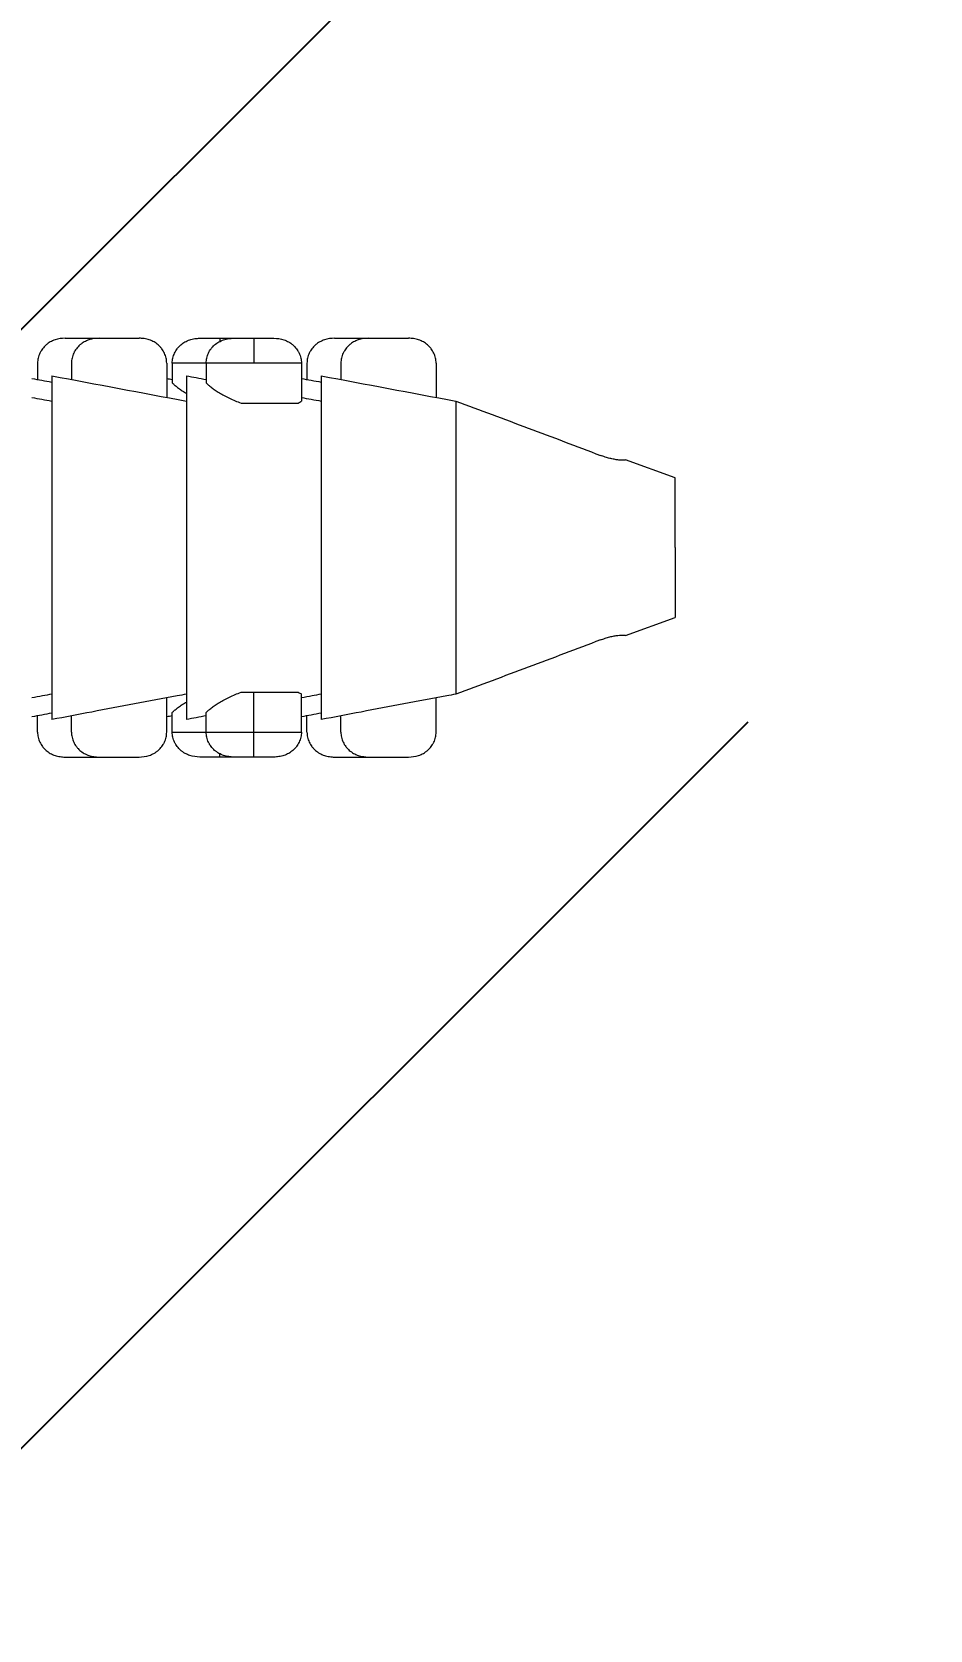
# Model space of a CAD drawing. Header units: millimetres. Extents: x 2433 to 4809, y -10272 to -6912.
# Drawn here: x 4424 to 4442, y -9543.12 to -9511.06 of the extents above; entities that cross this region are included whole.
import ezdxf

# ---------------------------------------------------------------- set-up
doc = ezdxf.new("R2010")
doc.units = ezdxf.units.MM
doc.layers.add('DIM', color=3, linetype='Continuous', lineweight=13)
doc.layers.add('hatch', color=2, linetype='Continuous')
doc.styles.add('ARIAL', font='arial.ttf')
doc.dimstyles.get("Standard").update_dxf_attribs({"dimtxt": 15, "dimasz": 15, "dimexe": 0.18, "dimexo": 0.0625, "dimgap": 4, "dimtad": 0, "dimtih": 1, "dimtoh": 1, "dimdec": 1, "dimdsep": 46, "dimtxsty": 'ARIAL', "dimcen": 0, "dimclrd": 3, "dimclre": 3, "dimclrt": 3, "dimadec": 0, "dimazin": 0, "dimtfac": 1, "dimtdec": 1, "dimtofl": 0, "dimtmove": 0, "dimatfit": 3, "dimfxl": 1, "dimtolj": 1, "dimtzin": 0, "dimarcsym": 0})

# ---------------------------------------------------------------- blocks, each defined once
blk = doc.blocks.new('*D52')
at = {"layer": 'Defpoints', "color": 0, "transparency": 16777216}
for p in [(4571.19, -9105.467), (4571.19, -9105.467), (4388.361, -9574.132)]:
    blk.add_point(p, dxfattribs=at)
at = {"layer": 'DIM', "color": 3, "lineweight": -2, "transparency": 16777216}
for p, q in [((4571.252, -9105.467), (4571.37, -9105.467)), ((4571.19, -9123.467), (4571.19, -9325.61)), ((4571.19, -9556.132), (4571.19, -9353.99)), ((4388.424, -9574.132), (4571.37, -9574.132))]:
    blk.add_line(p, q, dxfattribs=at)
at = {"layer": 'DIM', "color": 3, "transparency": 16777216}
for points in [[(4568.19, -9123.467), (4574.19, -9123.467), (4571.19, -9105.467)], [(4568.19, -9556.132), (4574.19, -9556.132), (4571.19, -9574.132)]]:
    blk.add_solid(points, dxfattribs=at)
at = {"layer": 'DIM', "color": 3, "transparency": 16777216, "insert": (4571.19, -9339.8), "char_height": 18, "attachment_point": 5, "style": 'ARIAL'}
blk.add_mtext('\\A1;468.7', dxfattribs=at)

msp = doc.modelspace()

# ---------------------------------------------------------------- hatches: boundary and pattern name
at = {"layer": 'hatch'}
h = msp.add_hatch(dxfattribs=at)
h.set_pattern_fill('ANSI31', color=256, scale=5)
h.set_pattern_definition([(45, (-10748.396, -4416.275), (-11.22532, 11.22532), [])])
h.paths.add_polyline_path([(4388.361, -9950.155), (4438.361, -9950.155), (4438.361, -7879.589), (4388.361, -7879.589)])

# ---------------------------------------------------------------- linework, layer by layer
at = {"linetype": 'Continuous', "lineweight": 18, "extrusion": (-1, -2.22045e-16, 0)}
for p, q in [((4424.668, -9517.203), (4425.348, -9517.203)), ((4425.348, -9517.203), (4426.148, -9517.203)), ((4427.368, -9517.203), (4427.768, -9517.203)), ((4427.768, -9517.203), (4428.054, -9517.203)), ((4428.048, -9517.203), (4428.448, -9517.203)), ((4428.448, -9517.203), (4428.848, -9517.203)), ((4430.068, -9517.203), (4430.748, -9517.203)), ((4430.748, -9517.203), (4431.548, -9517.203)), ((4424.114, -9517.703), (4424.114, -9518.029)), ((4424.794, -9517.703), (4424.794, -9518.029)), ((4426.702, -9517.703), (4426.702, -9518.389)), ((4426.814, -9517.703), (4426.814, -9518.096)), ((4427.494, -9517.703), (4427.494, -9518.096)), ((4429.402, -9517.703), (4429.402, -9518.464)), ((4429.514, -9517.703), (4429.514, -9518.029)), ((4430.194, -9517.703), (4430.194, -9518.029)), ((4432.102, -9517.703), (4432.102, -9518.389)), ((4424.398, -9517.955), (4424.398, -9521.403)), ((4427.098, -9517.955), (4427.098, -9521.403)), ((4429.798, -9517.955), (4429.798, -9521.403)), ((4428.196, -9518.503), (4429.34, -9518.503)), ((4432.498, -9518.463), (4432.498, -9521.403)), ((4435.898, -9519.642), (4435.898, -9519.639)), ((4436.898, -9520.003), (4435.898, -9519.639)), ((4436.898, -9521.403), (4436.898, -9520.003)), ((4424.398, -9521.403), (4424.398, -9524.851)), ((4427.098, -9521.403), (4427.098, -9524.851)), ((4429.798, -9521.403), (4429.798, -9524.851)), ((4432.498, -9521.403), (4432.498, -9524.342)), ((4436.898, -9521.403), (4436.898, -9522.803)), ((4435.898, -9523.166), (4436.898, -9522.803)), ((4435.898, -9523.164), (4435.898, -9523.166)), ((4426.702, -9525.103), (4426.702, -9524.417)), ((4428.196, -9524.303), (4428.448, -9524.303)), ((4428.448, -9524.303), (4429.34, -9524.303)), ((4429.402, -9525.103), (4429.402, -9524.341)), ((4432.102, -9525.103), (4432.102, -9524.417)), ((4424.114, -9525.103), (4424.114, -9524.776)), ((4424.794, -9525.103), (4424.794, -9524.776)), ((4426.814, -9525.103), (4426.814, -9524.709)), ((4427.494, -9525.103), (4427.494, -9524.709)), ((4429.514, -9525.103), (4429.514, -9524.776)), ((4430.194, -9525.103), (4430.194, -9524.776)), ((4424.668, -9525.603), (4425.348, -9525.603)), ((4425.348, -9525.603), (4426.148, -9525.603)), ((4427.768, -9525.603), (4427.368, -9525.603)), ((4428.048, -9525.603), (4427.768, -9525.603)), ((4428.448, -9525.603), (4428.048, -9525.603)), ((4428.848, -9525.603), (4428.448, -9525.603)), ((4430.068, -9525.603), (4430.748, -9525.603)), ((4430.748, -9525.603), (4431.548, -9525.603))]:
    msp.add_line(p, q, dxfattribs=at)
at = {"linetype": 'Continuous', "lineweight": 13, "extrusion": (-1, -2.22045e-16, 0)}
for p, q in [((4427.768, -9517.203), (4427.768, -9517.266)), ((4428.448, -9517.203), (4428.448, -9517.703)), ((4427.49, -9517.703), (4426.814, -9517.703)), ((4428.448, -9517.703), (4427.494, -9517.703)), ((4429.402, -9517.703), (4428.448, -9517.703)), ((4428.448, -9525.103), (4428.448, -9524.303)), ((4426.814, -9525.103), (4427.489, -9525.103)), ((4427.494, -9525.103), (4428.448, -9525.103)), ((4428.448, -9525.603), (4428.448, -9525.103)), ((4428.448, -9525.103), (4429.402, -9525.103)), ((4427.768, -9525.603), (4427.768, -9525.539))]:
    msp.add_line(p, q, dxfattribs=at)
at = {"linetype": 'Continuous', "lineweight": 18}
for points, knots in [([(4424.668, -9517.203), (4424.599, -9517.203), (4424.53, -9517.212), (4424.448, -9517.24), (4424.432, -9517.246), (4424.4, -9517.26), (4424.369, -9517.275), (4424.34, -9517.294), (4424.318, -9517.309), (4424.311, -9517.314), (4424.298, -9517.325), (4424.291, -9517.33), (4424.258, -9517.359), (4424.234, -9517.384), (4424.203, -9517.425), (4424.193, -9517.44), (4424.179, -9517.462), (4424.175, -9517.47), (4424.167, -9517.485), (4424.163, -9517.493), (4424.145, -9517.532), (4424.134, -9517.565), (4424.122, -9517.616), (4424.119, -9517.633), (4424.115, -9517.668), (4424.114, -9517.685), (4424.114, -9517.703)], [0, 0, 0, 0, 0.25, 0.25, 0.3125, 0.3125, 0.375, 0.4375, 0.4375, 0.46875, 0.46875, 0.5, 0.5, 0.625, 0.625, 0.6875, 0.6875, 0.71875, 0.71875, 0.75, 0.75, 0.875, 0.875, 0.9375, 0.9375, 1, 1, 1, 1]), ([(4425.348, -9517.203), (4425.278, -9517.203), (4425.21, -9517.212), (4425.127, -9517.24), (4425.111, -9517.246), (4425.079, -9517.26), (4425.048, -9517.275), (4425.019, -9517.294), (4424.998, -9517.309), (4424.991, -9517.314), (4424.977, -9517.325), (4424.97, -9517.33), (4424.937, -9517.359), (4424.913, -9517.384), (4424.882, -9517.425), (4424.872, -9517.44), (4424.859, -9517.462), (4424.855, -9517.47), (4424.846, -9517.485), (4424.842, -9517.493), (4424.824, -9517.532), (4424.813, -9517.565), (4424.802, -9517.616), (4424.799, -9517.633), (4424.795, -9517.668), (4424.794, -9517.685), (4424.794, -9517.703)], [0, 0, 0, 0, 0.25, 0.25, 0.3125, 0.3125, 0.375, 0.4375, 0.4375, 0.46875, 0.46875, 0.5, 0.5, 0.625, 0.625, 0.6875, 0.6875, 0.71875, 0.71875, 0.75, 0.75, 0.875, 0.875, 0.9375, 0.9375, 1, 1, 1, 1]), ([(4426.702, -9517.703), (4426.702, -9517.668), (4426.698, -9517.633), (4426.687, -9517.583), (4426.682, -9517.566), (4426.671, -9517.533), (4426.664, -9517.517), (4426.643, -9517.47), (4426.625, -9517.44), (4426.599, -9517.405), (4426.593, -9517.399), (4426.582, -9517.385), (4426.564, -9517.366), (4426.533, -9517.336), (4426.506, -9517.314), (4426.478, -9517.294), (4426.463, -9517.285), (4426.417, -9517.26), (4426.386, -9517.246), (4426.336, -9517.229), (4426.32, -9517.224), (4426.286, -9517.216), (4426.269, -9517.213), (4426.217, -9517.205), (4426.183, -9517.203), (4426.148, -9517.203)], [0, 0, 0, 0, 0.125, 0.125, 0.1875, 0.1875, 0.25, 0.25, 0.375, 0.375, 0.40625, 0.40625, 0.4375, 0.5, 0.5625, 0.5625, 0.625, 0.625, 0.75, 0.75, 0.8125, 0.8125, 0.875, 0.875, 1, 1, 1, 1]), ([(4426.814, -9517.703), (4426.814, -9517.668), (4426.818, -9517.633), (4426.829, -9517.583), (4426.834, -9517.566), (4426.845, -9517.533), (4426.852, -9517.517), (4426.874, -9517.47), (4426.891, -9517.44), (4426.918, -9517.405), (4426.923, -9517.399), (4426.934, -9517.385), (4426.952, -9517.366), (4426.983, -9517.336), (4427.01, -9517.314), (4427.039, -9517.294), (4427.054, -9517.285), (4427.099, -9517.26), (4427.13, -9517.246), (4427.18, -9517.229), (4427.197, -9517.224), (4427.231, -9517.216), (4427.248, -9517.213), (4427.299, -9517.205), (4427.334, -9517.203), (4427.368, -9517.203)], [0, 0, 0, 0, 0.125, 0.125, 0.1875, 0.1875, 0.25, 0.25, 0.375, 0.375, 0.40625, 0.40625, 0.4375, 0.5, 0.5625, 0.5625, 0.625, 0.625, 0.75, 0.75, 0.8125, 0.8125, 0.875, 0.875, 1, 1, 1, 1]), ([(4427.494, -9517.703), (4427.494, -9517.668), (4427.498, -9517.633), (4427.509, -9517.583), (4427.514, -9517.566), (4427.525, -9517.533), (4427.531, -9517.517), (4427.553, -9517.47), (4427.571, -9517.44), (4427.597, -9517.405), (4427.603, -9517.399), (4427.614, -9517.385), (4427.631, -9517.366), (4427.662, -9517.336), (4427.69, -9517.314), (4427.718, -9517.294), (4427.733, -9517.285), (4427.778, -9517.26), (4427.81, -9517.246), (4427.859, -9517.229), (4427.876, -9517.224), (4427.91, -9517.216), (4427.927, -9517.213), (4427.978, -9517.205), (4428.013, -9517.203), (4428.048, -9517.203)], [0, 0, 0, 0, 0.125, 0.125, 0.1875, 0.1875, 0.25, 0.25, 0.375, 0.375, 0.40625, 0.40625, 0.4375, 0.5, 0.5625, 0.5625, 0.625, 0.625, 0.75, 0.75, 0.8125, 0.8125, 0.875, 0.875, 1, 1, 1, 1]), ([(4428.848, -9517.203), (4428.918, -9517.203), (4428.986, -9517.212), (4429.068, -9517.24), (4429.085, -9517.246), (4429.116, -9517.26), (4429.147, -9517.275), (4429.177, -9517.294), (4429.198, -9517.309), (4429.205, -9517.314), (4429.219, -9517.325), (4429.226, -9517.33), (4429.259, -9517.359), (4429.282, -9517.384), (4429.314, -9517.425), (4429.323, -9517.44), (4429.337, -9517.462), (4429.341, -9517.47), (4429.349, -9517.485), (4429.353, -9517.493), (4429.372, -9517.532), (4429.383, -9517.565), (4429.394, -9517.616), (4429.397, -9517.633), (4429.401, -9517.668), (4429.402, -9517.685), (4429.402, -9517.703)], [0, 0, 0, 0, 0.25, 0.25, 0.3125, 0.3125, 0.375, 0.4375, 0.4375, 0.46875, 0.46875, 0.5, 0.5, 0.625, 0.625, 0.6875, 0.6875, 0.71875, 0.71875, 0.75, 0.75, 0.875, 0.875, 0.9375, 0.9375, 1, 1, 1, 1]), ([(4430.068, -9517.203), (4429.999, -9517.203), (4429.93, -9517.212), (4429.848, -9517.24), (4429.832, -9517.246), (4429.8, -9517.26), (4429.769, -9517.275), (4429.74, -9517.294), (4429.718, -9517.309), (4429.711, -9517.314), (4429.698, -9517.325), (4429.691, -9517.33), (4429.658, -9517.359), (4429.634, -9517.384), (4429.603, -9517.425), (4429.593, -9517.44), (4429.579, -9517.462), (4429.575, -9517.47), (4429.567, -9517.485), (4429.563, -9517.493), (4429.545, -9517.532), (4429.534, -9517.565), (4429.522, -9517.616), (4429.519, -9517.633), (4429.515, -9517.668), (4429.514, -9517.685), (4429.514, -9517.703)], [0, 0, 0, 0, 0.25, 0.25, 0.3125, 0.3125, 0.375, 0.4375, 0.4375, 0.46875, 0.46875, 0.5, 0.5, 0.625, 0.625, 0.6875, 0.6875, 0.71875, 0.71875, 0.75, 0.75, 0.875, 0.875, 0.9375, 0.9375, 1, 1, 1, 1]), ([(4430.748, -9517.203), (4430.678, -9517.203), (4430.61, -9517.212), (4430.527, -9517.24), (4430.511, -9517.246), (4430.479, -9517.26), (4430.448, -9517.275), (4430.419, -9517.294), (4430.398, -9517.309), (4430.391, -9517.314), (4430.377, -9517.325), (4430.37, -9517.33), (4430.337, -9517.359), (4430.313, -9517.384), (4430.282, -9517.425), (4430.272, -9517.44), (4430.259, -9517.462), (4430.255, -9517.47), (4430.246, -9517.485), (4430.242, -9517.493), (4430.224, -9517.532), (4430.213, -9517.565), (4430.202, -9517.616), (4430.199, -9517.633), (4430.195, -9517.668), (4430.194, -9517.685), (4430.194, -9517.703)], [0, 0, 0, 0, 0.25, 0.25, 0.3125, 0.3125, 0.375, 0.4375, 0.4375, 0.46875, 0.46875, 0.5, 0.5, 0.625, 0.625, 0.6875, 0.6875, 0.71875, 0.71875, 0.75, 0.75, 0.875, 0.875, 0.9375, 0.9375, 1, 1, 1, 1]), ([(4432.102, -9517.703), (4432.102, -9517.668), (4432.098, -9517.633), (4432.087, -9517.583), (4432.082, -9517.566), (4432.071, -9517.533), (4432.064, -9517.517), (4432.043, -9517.47), (4432.025, -9517.44), (4431.999, -9517.405), (4431.993, -9517.399), (4431.982, -9517.385), (4431.964, -9517.366), (4431.933, -9517.336), (4431.906, -9517.314), (4431.878, -9517.294), (4431.863, -9517.285), (4431.817, -9517.26), (4431.786, -9517.246), (4431.736, -9517.229), (4431.72, -9517.224), (4431.686, -9517.216), (4431.669, -9517.213), (4431.617, -9517.205), (4431.583, -9517.203), (4431.548, -9517.203)], [0, 0, 0, 0, 0.125, 0.125, 0.1875, 0.1875, 0.25, 0.25, 0.375, 0.375, 0.40625, 0.40625, 0.4375, 0.5, 0.5625, 0.5625, 0.625, 0.625, 0.75, 0.75, 0.8125, 0.8125, 0.875, 0.875, 1, 1, 1, 1]), ([(4426.814, -9518.096), (4426.828, -9518.11), (4426.843, -9518.125), (4426.879, -9518.156), (4426.899, -9518.172), (4426.933, -9518.198), (4426.944, -9518.206), (4426.969, -9518.224), (4426.982, -9518.233), (4427.022, -9518.26), (4427.05, -9518.278), (4427.083, -9518.298), (4427.085, -9518.299), (4427.088, -9518.301)], [0, 0, 0, 0, 0.244671, 0.244671, 0.489341, 0.489341, 0.611677, 0.611677, 0.734012, 0.734012, 0.978683, 0.978683, 1, 1, 1, 1]), ([(4427.494, -9518.096), (4427.507, -9518.11), (4427.523, -9518.125), (4427.558, -9518.156), (4427.578, -9518.172), (4427.612, -9518.198), (4427.624, -9518.206), (4427.648, -9518.224), (4427.661, -9518.233), (4427.701, -9518.26), (4427.729, -9518.278), (4427.789, -9518.314), (4427.821, -9518.333), (4427.872, -9518.36), (4427.889, -9518.369), (4427.924, -9518.387), (4427.942, -9518.396), (4427.997, -9518.423), (4428.035, -9518.44), (4428.113, -9518.472), (4428.154, -9518.488), (4428.196, -9518.503)], [0, 0, 0, 0, 0.125, 0.125, 0.25, 0.25, 0.3125, 0.3125, 0.375, 0.375, 0.5, 0.5, 0.625, 0.625, 0.6875, 0.6875, 0.75, 0.75, 0.875, 0.875, 1, 1, 1, 1]), ([(4432.498, -9518.463), (4432.982, -9518.643), (4433.466, -9518.823), (4434.433, -9519.186), (4434.916, -9519.368), (4435.398, -9519.552)], [0, 0, 0, 0, 0.5, 0.5, 1, 1, 1, 1]), ([(4435.898, -9519.642), (4435.898, -9519.644), (4435.895, -9519.646), (4435.885, -9519.647), (4435.881, -9519.648), (4435.871, -9519.649), (4435.865, -9519.649), (4435.846, -9519.65), (4435.83, -9519.65), (4435.807, -9519.648), (4435.802, -9519.648), (4435.792, -9519.647), (4435.787, -9519.647), (4435.77, -9519.646), (4435.759, -9519.644), (4435.724, -9519.64), (4435.698, -9519.636), (4435.643, -9519.626), (4435.614, -9519.619), (4435.569, -9519.608), (4435.554, -9519.604), (4435.523, -9519.595), (4435.507, -9519.59), (4435.46, -9519.575), (4435.429, -9519.564), (4435.398, -9519.552)], [0, 0, 0, 0, 0.125, 0.125, 0.1875, 0.1875, 0.25, 0.25, 0.375, 0.375, 0.40625, 0.40625, 0.4375, 0.4375, 0.5, 0.5, 0.625, 0.625, 0.75, 0.75, 0.8125, 0.8125, 0.875, 0.875, 1, 1, 1, 1]), ([(4435.398, -9523.253), (4435.429, -9523.241), (4435.46, -9523.231), (4435.507, -9523.216), (4435.522, -9523.211), (4435.553, -9523.202), (4435.568, -9523.198), (4435.614, -9523.186), (4435.642, -9523.18), (4435.684, -9523.172), (4435.697, -9523.17), (4435.723, -9523.166), (4435.735, -9523.164), (4435.771, -9523.16), (4435.792, -9523.158), (4435.816, -9523.157), (4435.82, -9523.157), (4435.829, -9523.156), (4435.841, -9523.156), (4435.859, -9523.156), (4435.871, -9523.157), (4435.88, -9523.158), (4435.885, -9523.158), (4435.895, -9523.16), (4435.898, -9523.162), (4435.898, -9523.164)], [0, 0, 0, 0, 0.125, 0.125, 0.1875, 0.1875, 0.25, 0.25, 0.375, 0.375, 0.4375, 0.4375, 0.5, 0.5, 0.625, 0.625, 0.65625, 0.65625, 0.6875, 0.75, 0.8125, 0.8125, 0.875, 0.875, 1, 1, 1, 1]), ([(4435.398, -9523.253), (4434.916, -9523.438), (4434.433, -9523.62), (4433.466, -9523.982), (4432.982, -9524.163), (4432.498, -9524.342)], [0, 0, 0, 0, 0.5, 0.5, 1, 1, 1, 1]), ([(4424.398, -9524.342), (4424.337, -9524.354), (4424.276, -9524.365), (4424.144, -9524.39), (4424.073, -9524.404), (4424.002, -9524.417)], [0, 0, 0, 0, 0.459752, 0.459752, 1, 1, 1, 1]), ([(4427.098, -9524.342), (4427.037, -9524.354), (4426.976, -9524.365), (4426.344, -9524.485), (4425.772, -9524.592), (4424.933, -9524.75), (4424.665, -9524.801), (4424.398, -9524.851)], [0, 0, 0, 0, 0.067447, 0.067447, 0.702741, 0.702741, 1, 1, 1, 1]), ([(4427.494, -9524.709), (4427.507, -9524.695), (4427.523, -9524.681), (4427.558, -9524.649), (4427.578, -9524.633), (4427.612, -9524.608), (4427.624, -9524.599), (4427.648, -9524.582), (4427.661, -9524.573), (4427.701, -9524.546), (4427.729, -9524.528), (4427.789, -9524.491), (4427.821, -9524.473), (4427.872, -9524.446), (4427.889, -9524.437), (4427.924, -9524.418), (4427.942, -9524.409), (4427.997, -9524.383), (4428.035, -9524.366), (4428.113, -9524.333), (4428.154, -9524.318), (4428.196, -9524.303)], [0, 0, 0, 0, 0.125, 0.125, 0.25, 0.25, 0.3125, 0.3125, 0.375, 0.375, 0.5, 0.5, 0.625, 0.625, 0.6875, 0.6875, 0.75, 0.75, 0.875, 0.875, 1, 1, 1, 1]), ([(4429.798, -9524.342), (4429.737, -9524.354), (4429.676, -9524.365), (4429.544, -9524.39), (4429.473, -9524.404), (4429.402, -9524.417)], [0, 0, 0, 0, 0.459752, 0.459752, 1, 1, 1, 1]), ([(4432.498, -9524.342), (4432.437, -9524.354), (4432.376, -9524.365), (4431.744, -9524.485), (4431.172, -9524.592), (4430.333, -9524.75), (4430.065, -9524.801), (4429.798, -9524.851)], [0, 0, 0, 0, 0.067447, 0.067447, 0.702741, 0.702741, 1, 1, 1, 1]), ([(4426.814, -9524.709), (4426.828, -9524.695), (4426.843, -9524.681), (4426.879, -9524.649), (4426.899, -9524.633), (4426.933, -9524.608), (4426.944, -9524.599), (4426.969, -9524.582), (4426.982, -9524.573), (4427.022, -9524.546), (4427.05, -9524.528), (4427.083, -9524.508), (4427.085, -9524.506), (4427.088, -9524.505)], [0, 0, 0, 0, 0.244671, 0.244671, 0.489341, 0.489341, 0.611677, 0.611677, 0.734012, 0.734012, 0.978683, 0.978683, 1, 1, 1, 1]), ([(4424.114, -9525.103), (4424.114, -9525.138), (4424.118, -9525.172), (4424.129, -9525.223), (4424.134, -9525.239), (4424.145, -9525.273), (4424.152, -9525.289), (4424.174, -9525.336), (4424.191, -9525.365), (4424.218, -9525.4), (4424.223, -9525.407), (4424.234, -9525.42), (4424.252, -9525.44), (4424.283, -9525.47), (4424.31, -9525.491), (4424.339, -9525.511), (4424.354, -9525.521), (4424.399, -9525.546), (4424.43, -9525.56), (4424.48, -9525.577), (4424.497, -9525.581), (4424.531, -9525.589), (4424.548, -9525.593), (4424.599, -9525.6), (4424.634, -9525.603), (4424.668, -9525.603)], [0, 0, 0, 0, 0.125, 0.125, 0.1875, 0.1875, 0.25, 0.25, 0.375, 0.375, 0.40625, 0.40625, 0.4375, 0.5, 0.5625, 0.5625, 0.625, 0.625, 0.75, 0.75, 0.8125, 0.8125, 0.875, 0.875, 1, 1, 1, 1]), ([(4424.794, -9525.103), (4424.794, -9525.138), (4424.798, -9525.172), (4424.809, -9525.223), (4424.814, -9525.239), (4424.825, -9525.273), (4424.831, -9525.289), (4424.853, -9525.336), (4424.871, -9525.365), (4424.897, -9525.4), (4424.903, -9525.407), (4424.914, -9525.42), (4424.931, -9525.44), (4424.962, -9525.47), (4424.99, -9525.491), (4425.018, -9525.511), (4425.033, -9525.521), (4425.078, -9525.546), (4425.11, -9525.56), (4425.159, -9525.577), (4425.176, -9525.581), (4425.21, -9525.589), (4425.227, -9525.593), (4425.278, -9525.6), (4425.313, -9525.603), (4425.348, -9525.603)], [0, 0, 0, 0, 0.125, 0.125, 0.1875, 0.1875, 0.25, 0.25, 0.375, 0.375, 0.40625, 0.40625, 0.4375, 0.5, 0.5625, 0.5625, 0.625, 0.625, 0.75, 0.75, 0.8125, 0.8125, 0.875, 0.875, 1, 1, 1, 1]), ([(4426.148, -9525.603), (4426.218, -9525.603), (4426.286, -9525.593), (4426.368, -9525.566), (4426.385, -9525.56), (4426.416, -9525.546), (4426.447, -9525.53), (4426.477, -9525.512), (4426.498, -9525.497), (4426.505, -9525.492), (4426.519, -9525.481), (4426.526, -9525.475), (4426.559, -9525.447), (4426.582, -9525.422), (4426.614, -9525.38), (4426.623, -9525.366), (4426.637, -9525.344), (4426.641, -9525.336), (4426.649, -9525.321), (4426.653, -9525.313), (4426.672, -9525.274), (4426.683, -9525.241), (4426.694, -9525.19), (4426.697, -9525.173), (4426.701, -9525.138), (4426.702, -9525.12), (4426.702, -9525.103)], [0, 0, 0, 0, 0.25, 0.25, 0.3125, 0.3125, 0.375, 0.4375, 0.4375, 0.46875, 0.46875, 0.5, 0.5, 0.625, 0.625, 0.6875, 0.6875, 0.71875, 0.71875, 0.75, 0.75, 0.875, 0.875, 0.9375, 0.9375, 1, 1, 1, 1]), ([(4427.368, -9525.603), (4427.299, -9525.603), (4427.23, -9525.593), (4427.148, -9525.566), (4427.132, -9525.56), (4427.1, -9525.546), (4427.069, -9525.53), (4427.04, -9525.512), (4427.018, -9525.497), (4427.011, -9525.492), (4426.998, -9525.481), (4426.991, -9525.475), (4426.958, -9525.447), (4426.934, -9525.422), (4426.903, -9525.38), (4426.893, -9525.366), (4426.879, -9525.344), (4426.875, -9525.336), (4426.867, -9525.321), (4426.863, -9525.313), (4426.845, -9525.274), (4426.834, -9525.241), (4426.822, -9525.19), (4426.819, -9525.173), (4426.815, -9525.138), (4426.814, -9525.12), (4426.814, -9525.103)], [0, 0, 0, 0, 0.25, 0.25, 0.3125, 0.3125, 0.375, 0.4375, 0.4375, 0.46875, 0.46875, 0.5, 0.5, 0.625, 0.625, 0.6875, 0.6875, 0.71875, 0.71875, 0.75, 0.75, 0.875, 0.875, 0.9375, 0.9375, 1, 1, 1, 1]), ([(4428.048, -9525.603), (4427.978, -9525.603), (4427.91, -9525.593), (4427.827, -9525.566), (4427.811, -9525.56), (4427.779, -9525.546), (4427.748, -9525.53), (4427.719, -9525.512), (4427.698, -9525.497), (4427.691, -9525.492), (4427.677, -9525.481), (4427.67, -9525.475), (4427.637, -9525.447), (4427.613, -9525.422), (4427.582, -9525.38), (4427.572, -9525.366), (4427.559, -9525.344), (4427.555, -9525.336), (4427.546, -9525.321), (4427.542, -9525.313), (4427.524, -9525.274), (4427.513, -9525.241), (4427.502, -9525.19), (4427.499, -9525.173), (4427.495, -9525.138), (4427.494, -9525.12), (4427.494, -9525.103)], [0, 0, 0, 0, 0.25, 0.25, 0.3125, 0.3125, 0.375, 0.4375, 0.4375, 0.46875, 0.46875, 0.5, 0.5, 0.625, 0.625, 0.6875, 0.6875, 0.71875, 0.71875, 0.75, 0.75, 0.875, 0.875, 0.9375, 0.9375, 1, 1, 1, 1]), ([(4429.402, -9525.103), (4429.402, -9525.138), (4429.398, -9525.172), (4429.387, -9525.223), (4429.382, -9525.239), (4429.371, -9525.273), (4429.364, -9525.289), (4429.343, -9525.336), (4429.325, -9525.365), (4429.299, -9525.4), (4429.293, -9525.407), (4429.282, -9525.42), (4429.264, -9525.44), (4429.233, -9525.47), (4429.206, -9525.491), (4429.178, -9525.511), (4429.163, -9525.521), (4429.117, -9525.546), (4429.086, -9525.56), (4429.036, -9525.577), (4429.02, -9525.581), (4428.986, -9525.589), (4428.969, -9525.593), (4428.917, -9525.6), (4428.883, -9525.603), (4428.848, -9525.603)], [0, 0, 0, 0, 0.125, 0.125, 0.1875, 0.1875, 0.25, 0.25, 0.375, 0.375, 0.40625, 0.40625, 0.4375, 0.5, 0.5625, 0.5625, 0.625, 0.625, 0.75, 0.75, 0.8125, 0.8125, 0.875, 0.875, 1, 1, 1, 1]), ([(4429.514, -9525.103), (4429.514, -9525.138), (4429.518, -9525.172), (4429.529, -9525.223), (4429.534, -9525.239), (4429.545, -9525.273), (4429.552, -9525.289), (4429.574, -9525.336), (4429.591, -9525.365), (4429.618, -9525.4), (4429.623, -9525.407), (4429.634, -9525.42), (4429.652, -9525.44), (4429.683, -9525.47), (4429.71, -9525.491), (4429.739, -9525.511), (4429.754, -9525.521), (4429.799, -9525.546), (4429.83, -9525.56), (4429.88, -9525.577), (4429.897, -9525.581), (4429.931, -9525.589), (4429.948, -9525.593), (4429.999, -9525.6), (4430.034, -9525.603), (4430.068, -9525.603)], [0, 0, 0, 0, 0.125, 0.125, 0.1875, 0.1875, 0.25, 0.25, 0.375, 0.375, 0.40625, 0.40625, 0.4375, 0.5, 0.5625, 0.5625, 0.625, 0.625, 0.75, 0.75, 0.8125, 0.8125, 0.875, 0.875, 1, 1, 1, 1]), ([(4430.194, -9525.103), (4430.194, -9525.138), (4430.198, -9525.172), (4430.209, -9525.223), (4430.214, -9525.239), (4430.225, -9525.273), (4430.231, -9525.289), (4430.253, -9525.336), (4430.271, -9525.365), (4430.297, -9525.4), (4430.303, -9525.407), (4430.314, -9525.42), (4430.331, -9525.44), (4430.362, -9525.47), (4430.39, -9525.491), (4430.418, -9525.511), (4430.433, -9525.521), (4430.478, -9525.546), (4430.51, -9525.56), (4430.559, -9525.577), (4430.576, -9525.581), (4430.61, -9525.589), (4430.627, -9525.593), (4430.678, -9525.6), (4430.713, -9525.603), (4430.748, -9525.603)], [0, 0, 0, 0, 0.125, 0.125, 0.1875, 0.1875, 0.25, 0.25, 0.375, 0.375, 0.40625, 0.40625, 0.4375, 0.5, 0.5625, 0.5625, 0.625, 0.625, 0.75, 0.75, 0.8125, 0.8125, 0.875, 0.875, 1, 1, 1, 1]), ([(4431.548, -9525.603), (4431.618, -9525.603), (4431.686, -9525.593), (4431.768, -9525.566), (4431.785, -9525.56), (4431.816, -9525.546), (4431.847, -9525.53), (4431.877, -9525.512), (4431.898, -9525.497), (4431.905, -9525.492), (4431.919, -9525.481), (4431.926, -9525.475), (4431.959, -9525.447), (4431.982, -9525.422), (4432.014, -9525.38), (4432.023, -9525.366), (4432.037, -9525.344), (4432.041, -9525.336), (4432.049, -9525.321), (4432.053, -9525.313), (4432.072, -9525.274), (4432.083, -9525.241), (4432.094, -9525.19), (4432.097, -9525.173), (4432.101, -9525.138), (4432.102, -9525.12), (4432.102, -9525.103)], [0, 0, 0, 0, 0.25, 0.25, 0.3125, 0.3125, 0.375, 0.4375, 0.4375, 0.46875, 0.46875, 0.5, 0.5, 0.625, 0.625, 0.6875, 0.6875, 0.71875, 0.71875, 0.75, 0.75, 0.875, 0.875, 0.9375, 0.9375, 1, 1, 1, 1])]:
    msp.add_open_spline(points, degree=3, knots=knots, dxfattribs=at)
for points in [[(4424.002, -9518.008), (4424.134, -9518.033), (4424.266, -9518.058), (4424.398, -9518.082)], [(4424.398, -9517.955), (4425.298, -9518.124), (4426.198, -9518.293), (4427.098, -9518.463)], [(4426.702, -9518.008), (4426.739, -9518.015), (4426.777, -9518.022), (4426.815, -9518.029)], [(4427.098, -9517.955), (4427.23, -9517.979), (4427.362, -9518.004), (4427.494, -9518.029)], [(4429.402, -9518.008), (4429.534, -9518.033), (4429.666, -9518.058), (4429.798, -9518.082)], [(4429.798, -9517.955), (4430.698, -9518.124), (4431.598, -9518.293), (4432.498, -9518.463)], [(4424.002, -9518.389), (4424.134, -9518.414), (4424.266, -9518.438), (4424.398, -9518.463)], [(4429.34, -9518.503), (4429.365, -9518.49), (4429.385, -9518.477), (4429.402, -9518.464)], [(4429.402, -9518.389), (4429.534, -9518.414), (4429.666, -9518.438), (4429.798, -9518.463)], [(4428.196, -9524.303), (4428.32, -9524.303), (4428.444, -9524.303), (4428.567, -9524.303)], [(4429.34, -9524.303), (4429.365, -9524.316), (4429.385, -9524.329), (4429.402, -9524.341)], [(4424.398, -9524.723), (4424.266, -9524.748), (4424.134, -9524.773), (4424.002, -9524.798)], [(4426.815, -9524.777), (4426.777, -9524.784), (4426.739, -9524.791), (4426.702, -9524.798)], [(4427.494, -9524.777), (4427.362, -9524.801), (4427.23, -9524.826), (4427.098, -9524.851)], [(4429.798, -9524.723), (4429.666, -9524.748), (4429.534, -9524.773), (4429.402, -9524.798)]]:
    msp.add_open_spline(points, degree=3, dxfattribs=at)

# ---------------------------------------------------------------- dimensions: what is measured, and where the dimension line sits
at = {"layer": 'DIM', "color": 3}
dim = msp.add_linear_dim(base=(4571.19, -9105.467), p1=(4388.361, -9574.132), p2=(4571.19, -9105.467), angle=90, dimstyle='Standard', override={"dimtxt": 18, "dimasz": 18, "dimgap": 5}, dxfattribs=at)
dim.commit()
dim.dimension.update_dxf_attribs({"geometry": '*D52', "text_midpoint": (4571.19, -9339.8)})

doc.saveas('drawing.dxf')
